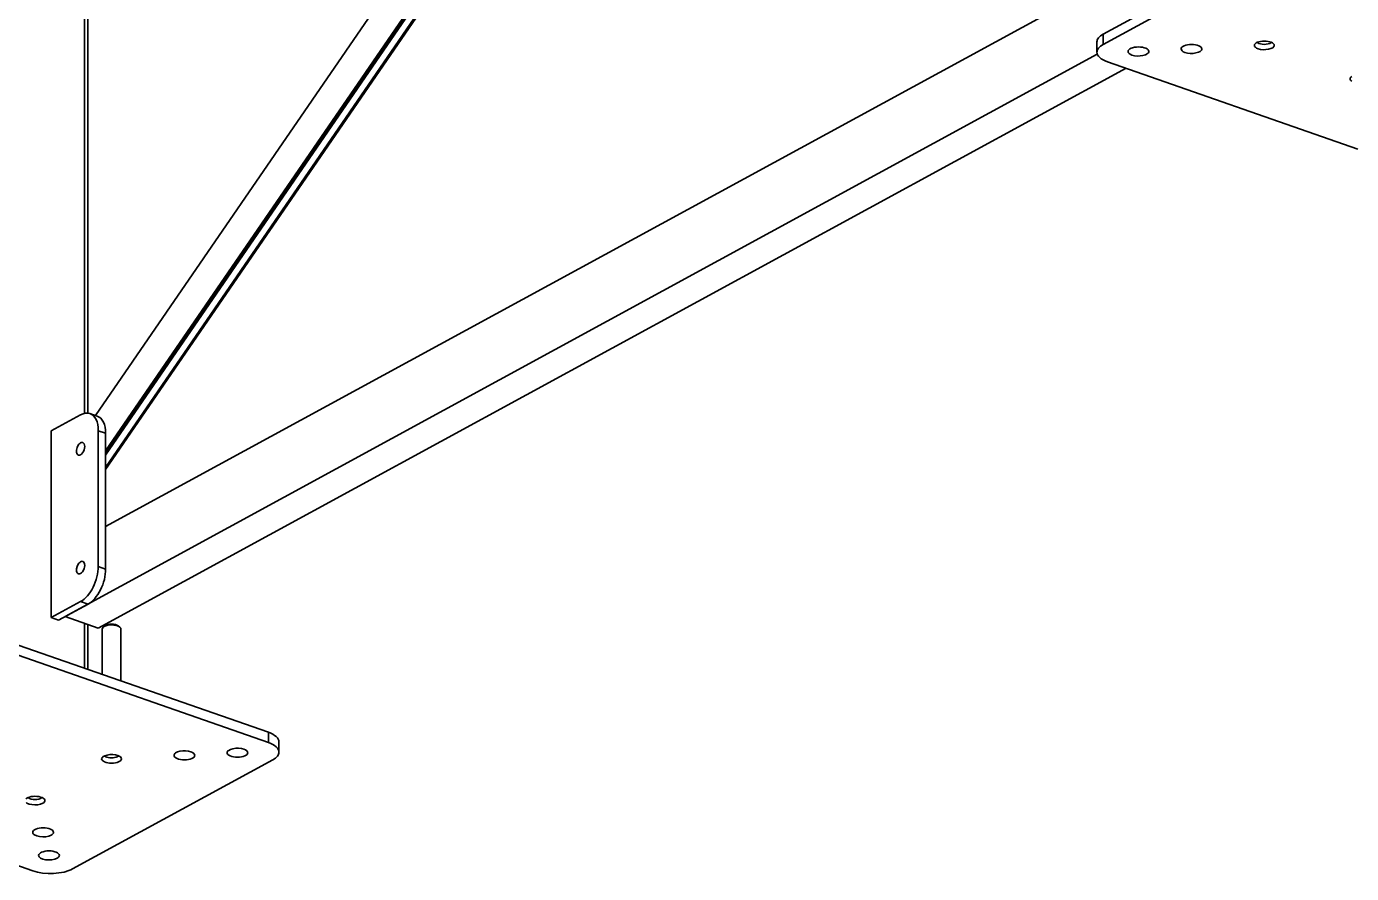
# Model space of a CAD drawing. Header units: millimetres. Extents: x 0 to 594, y 0 to 420.
# Drawn here: x 249 to 277.11, y 292.08 to 310.05 of the extents above; entities that cross this region are included whole.
import ezdxf

# ---------------------------------------------------------------- set-up
doc = ezdxf.new("R2010")
doc.units = ezdxf.units.MM

msp = doc.modelspace()

# ---------------------------------------------------------------- linework, layer by layer
at = {"color": 1, "lineweight": 35}
for p, q in [((261.302, 317.573), (250.461, 301.795)), ((261.892, 317.368), (250.679, 301.047)), ((261.915, 317.359), (250.679, 301.005)), ((261.929, 317.355), (250.679, 300.981)), ((261.943, 317.35), (250.679, 300.956)), ((262.087, 317.3), (250.679, 300.695)), ((250.679, 300.671), (262.1, 317.295)), ((262.114, 317.29), (250.679, 300.646)), ((250.227, 314.4), (250.227, 301.839)), ((250.302, 314.332), (250.302, 301.845)), ((275.126, 312.754), (250.679, 299.438)), ((271.841, 309.882), (276.089, 312.196)), ((271.841, 309.666), (276.089, 311.98)), ((271.729, 309.785), (271.743, 309.806)), ((271.743, 309.806), (271.762, 309.826)), ((271.762, 309.826), (271.785, 309.846)), ((271.785, 309.846), (271.841, 309.882)), ((271.841, 309.882), (271.841, 309.666)), ((271.709, 309.719), (271.712, 309.741)), ((271.709, 309.503), (271.709, 309.719)), ((271.712, 309.525), (271.709, 309.503)), ((271.712, 309.741), (271.718, 309.763)), ((271.718, 309.547), (271.712, 309.525)), ((271.718, 309.763), (271.729, 309.785)), ((271.729, 309.569), (271.718, 309.547)), ((271.743, 309.59), (271.729, 309.569)), ((271.762, 309.61), (271.743, 309.59)), ((271.785, 309.63), (271.762, 309.61)), ((271.841, 309.666), (271.785, 309.63)), ((272.375, 309.535), (272.371, 309.517)), ((272.371, 309.517), (272.376, 309.495)), ((272.387, 309.553), (272.375, 309.535)), ((272.408, 309.57), (272.387, 309.553)), ((272.435, 309.585), (272.408, 309.57)), ((272.468, 309.596), (272.435, 309.585)), ((272.506, 309.605), (272.468, 309.596)), ((272.548, 309.611), (272.506, 309.605)), ((272.591, 309.613), (272.548, 309.611)), ((272.634, 309.611), (272.591, 309.613)), ((272.675, 309.605), (272.634, 309.611)), ((272.713, 309.596), (272.675, 309.605)), ((272.746, 309.585), (272.713, 309.596)), ((272.774, 309.57), (272.746, 309.585)), ((272.794, 309.553), (272.774, 309.57)), ((272.806, 309.535), (272.794, 309.553)), ((272.811, 309.517), (272.806, 309.535)), ((272.808, 309.503), (272.811, 309.517)), ((273.499, 309.59), (273.495, 309.571)), ((273.495, 309.571), (273.501, 309.55)), ((273.512, 309.608), (273.499, 309.59)), ((273.501, 309.55), (273.517, 309.53)), ((273.532, 309.624), (273.512, 309.608)), ((273.517, 309.53), (273.543, 309.511)), ((273.559, 309.639), (273.532, 309.624)), ((273.543, 309.511), (273.578, 309.496)), ((273.593, 309.651), (273.559, 309.639)), ((273.631, 309.66), (273.593, 309.651)), ((273.672, 309.665), (273.631, 309.66)), ((273.715, 309.667), (273.672, 309.665)), ((273.758, 309.665), (273.715, 309.667)), ((273.799, 309.66), (273.758, 309.665)), ((273.837, 309.651), (273.799, 309.66)), ((273.871, 309.639), (273.837, 309.651)), ((273.862, 309.5), (273.901, 309.52)), ((273.898, 309.624), (273.871, 309.639)), ((273.918, 309.608), (273.898, 309.624)), ((273.901, 309.52), (273.916, 309.532)), ((273.916, 309.532), (273.926, 309.545)), ((273.931, 309.59), (273.918, 309.608)), ((273.926, 309.545), (273.933, 309.558)), ((273.935, 309.571), (273.931, 309.59)), ((273.933, 309.558), (273.935, 309.571)), ((275.055, 309.664), (275.051, 309.646)), ((275.051, 309.646), (275.056, 309.626)), ((275.067, 309.681), (275.055, 309.664)), ((275.056, 309.626), (275.072, 309.606)), ((275.087, 309.697), (275.067, 309.681)), ((275.072, 309.606), (275.097, 309.589)), ((275.113, 309.711), (275.087, 309.697)), ((275.097, 309.589), (275.13, 309.575)), ((275.121, 309.702), (275.111, 309.71)), ((275.112, 309.711), (275.121, 309.702)), ((275.144, 309.722), (275.113, 309.711)), ((275.121, 309.702), (275.146, 309.687)), ((275.13, 309.575), (275.181, 309.562)), ((275.181, 309.731), (275.144, 309.722)), ((275.146, 309.687), (275.18, 309.676)), ((275.18, 309.676), (275.219, 309.669)), ((275.22, 309.736), (275.181, 309.731)), ((275.181, 309.562), (275.237, 309.555)), ((275.219, 309.669), (275.261, 309.666)), ((275.261, 309.738), (275.22, 309.736)), ((275.237, 309.555), (275.296, 309.556)), ((275.302, 309.736), (275.261, 309.738)), ((275.261, 309.666), (275.303, 309.669)), ((275.296, 309.556), (275.352, 309.564)), ((275.342, 309.731), (275.302, 309.736)), ((275.303, 309.669), (275.342, 309.676)), ((275.378, 309.722), (275.342, 309.731)), ((275.342, 309.676), (275.376, 309.687)), ((275.352, 309.564), (275.401, 309.578)), ((275.376, 309.687), (275.401, 309.702)), ((275.41, 309.711), (275.378, 309.722)), ((275.401, 309.702), (275.41, 309.711)), ((275.401, 309.702), (275.411, 309.71)), ((275.401, 309.578), (275.439, 309.597)), ((275.436, 309.697), (275.41, 309.711)), ((275.455, 309.681), (275.436, 309.697)), ((275.439, 309.597), (275.463, 309.621)), ((275.467, 309.664), (275.455, 309.681)), ((275.463, 309.621), (275.469, 309.633)), ((275.471, 309.646), (275.467, 309.664)), ((275.469, 309.633), (275.471, 309.646)), ((271.718, 309.458), (249.817, 297.529)), ((271.709, 309.503), (271.713, 309.474)), ((271.713, 309.474), (271.724, 309.445)), ((271.724, 309.445), (271.743, 309.417)), ((271.743, 309.417), (271.769, 309.39)), ((271.769, 309.39), (271.801, 309.364)), ((271.801, 309.364), (271.84, 309.34)), ((271.84, 309.34), (271.885, 309.319)), ((271.885, 309.319), (271.935, 309.299)), ((277.245, 307.448), (271.935, 309.299)), ((272.376, 309.495), (272.392, 309.475)), ((272.392, 309.475), (272.418, 309.457)), ((272.418, 309.457), (272.453, 309.442)), ((272.453, 309.442), (272.506, 309.428)), ((272.506, 309.428), (272.566, 309.421)), ((272.566, 309.421), (272.627, 309.422)), ((272.627, 309.422), (272.686, 309.43)), ((272.686, 309.43), (272.737, 309.445)), ((272.737, 309.445), (272.777, 309.466)), ((272.777, 309.466), (272.791, 309.478)), ((272.791, 309.478), (272.802, 309.49)), ((272.802, 309.49), (272.808, 309.503)), ((273.578, 309.496), (273.631, 309.483)), ((273.631, 309.483), (273.69, 309.476)), ((273.69, 309.476), (273.752, 309.477)), ((273.752, 309.477), (273.81, 309.485)), ((273.81, 309.485), (273.862, 309.5)), ((272.328, 309.162), (250.52, 297.284)), ((277.085, 308.956), (277.081, 308.938)), ((277.097, 308.973), (277.085, 308.956)), ((277.117, 308.989), (277.097, 308.973)), ((277.081, 308.938), (277.084, 308.924)), ((277.084, 308.924), (277.091, 308.911)), ((277.091, 308.911), (277.103, 308.897)), ((277.103, 308.897), (277.12, 308.885)), ((249.524, 301.468), (250.148, 301.809)), ((250.2, 301.832), (250.148, 301.809)), ((250.251, 301.844), (250.2, 301.832)), ((250.3, 301.845), (250.251, 301.844)), ((250.346, 301.835), (250.3, 301.845)), ((250.385, 301.817), (250.346, 301.835)), ((250.346, 301.835), (250.502, 301.781)), ((250.42, 301.789), (250.385, 301.817)), ((250.45, 301.753), (250.42, 301.789)), ((250.476, 301.71), (250.45, 301.753)), ((250.496, 301.659), (250.476, 301.71)), ((250.511, 301.602), (250.496, 301.659)), ((250.502, 301.781), (250.541, 301.762)), ((250.541, 301.762), (250.576, 301.735)), ((250.576, 301.735), (250.606, 301.699)), ((250.606, 301.699), (250.632, 301.655)), ((250.632, 301.655), (250.653, 301.604)), ((249.524, 297.508), (249.524, 301.468)), ((250.52, 301.54), (250.511, 301.602)), ((250.523, 301.473), (250.52, 301.54)), ((250.523, 301.473), (250.523, 298.593)), ((250.679, 301.418), (250.523, 301.473)), ((250.653, 301.604), (250.667, 301.547)), ((250.667, 301.547), (250.676, 301.485)), ((250.676, 301.485), (250.679, 301.418)), ((250.679, 301.418), (250.679, 298.538)), ((250.074, 301.115), (250.062, 301.062)), ((250.097, 301.163), (250.074, 301.115)), ((250.112, 301.184), (250.097, 301.163)), ((250.128, 301.2), (250.112, 301.184)), ((250.145, 301.213), (250.128, 301.2)), ((250.163, 301.221), (250.145, 301.213)), ((250.179, 301.223), (250.163, 301.221)), ((250.195, 301.221), (250.179, 301.223)), ((250.212, 301.21), (250.195, 301.221)), ((250.225, 301.192), (250.212, 301.21)), ((250.224, 301.066), (250.233, 301.101)), ((250.233, 301.166), (250.225, 301.192)), ((250.236, 301.136), (250.233, 301.166)), ((250.233, 301.101), (250.236, 301.136)), ((250.062, 301.062), (250.061, 301.037)), ((250.061, 301.037), (250.063, 301.013)), ((250.063, 301.013), (250.069, 300.993)), ((250.069, 300.993), (250.077, 300.976)), ((250.077, 300.976), (250.089, 300.964)), ((250.089, 300.964), (250.102, 300.956)), ((250.102, 300.956), (250.123, 300.954)), ((250.123, 300.954), (250.146, 300.962)), ((250.146, 300.962), (250.169, 300.978)), ((250.169, 300.978), (250.191, 301.002)), ((250.191, 301.002), (250.21, 301.032)), ((250.21, 301.032), (250.224, 301.066)), ((250.062, 298.542), (250.061, 298.517)), ((250.074, 298.594), (250.062, 298.542)), ((250.097, 298.643), (250.074, 298.594)), ((250.112, 298.663), (250.097, 298.643)), ((250.128, 298.68), (250.112, 298.663)), ((250.145, 298.693), (250.128, 298.68)), ((250.163, 298.7), (250.145, 298.693)), ((250.179, 298.703), (250.163, 298.7)), ((250.195, 298.701), (250.179, 298.703)), ((250.212, 298.69), (250.195, 298.701)), ((250.21, 298.512), (250.224, 298.546)), ((250.225, 298.671), (250.212, 298.69)), ((250.224, 298.546), (250.233, 298.581)), ((250.233, 298.646), (250.225, 298.671)), ((250.236, 298.616), (250.233, 298.646)), ((250.233, 298.581), (250.236, 298.616)), ((250.521, 298.539), (250.523, 298.593)), ((250.523, 298.593), (250.679, 298.538)), ((250.061, 298.517), (250.063, 298.493)), ((250.063, 298.493), (250.069, 298.473)), ((250.069, 298.473), (250.077, 298.456)), ((250.077, 298.456), (250.089, 298.444)), ((250.089, 298.444), (250.102, 298.436)), ((250.102, 298.436), (250.123, 298.434)), ((250.123, 298.434), (250.146, 298.441)), ((250.146, 298.441), (250.169, 298.458)), ((250.169, 298.458), (250.191, 298.482)), ((250.191, 298.482), (250.21, 298.512)), ((250.46, 298.258), (250.479, 298.314)), ((250.479, 298.314), (250.495, 298.37)), ((250.495, 298.37), (250.507, 298.427)), ((250.507, 298.427), (250.516, 298.483)), ((250.516, 298.483), (250.521, 298.539)), ((250.651, 298.316), (250.635, 298.259)), ((250.663, 298.373), (250.651, 298.316)), ((250.672, 298.429), (250.663, 298.373)), ((250.678, 298.484), (250.672, 298.429)), ((250.679, 298.538), (250.678, 298.484)), ((250.292, 297.968), (250.325, 298.008)), ((250.325, 298.008), (250.357, 298.053)), ((250.357, 298.053), (250.386, 298.1)), ((250.386, 298.1), (250.413, 298.151)), ((250.413, 298.151), (250.438, 298.204)), ((250.438, 298.204), (250.46, 298.258)), ((250.513, 297.998), (250.481, 297.954)), ((250.542, 298.046), (250.513, 297.998)), ((250.57, 298.096), (250.542, 298.046)), ((250.594, 298.149), (250.57, 298.096)), ((250.616, 298.204), (250.594, 298.149)), ((250.635, 298.259), (250.616, 298.204)), ((250.148, 297.848), (249.524, 297.508)), ((250.305, 297.794), (249.68, 297.454)), ((250.148, 297.848), (250.185, 297.871)), ((250.305, 297.794), (250.148, 297.848)), ((250.185, 297.871), (250.222, 297.899)), ((250.222, 297.899), (250.257, 297.931)), ((250.257, 297.931), (250.292, 297.968)), ((250.341, 297.817), (250.305, 297.794)), ((250.378, 297.844), (250.341, 297.817)), ((250.413, 297.876), (250.378, 297.844)), ((250.448, 297.913), (250.413, 297.876)), ((250.481, 297.954), (250.448, 297.913)), ((249.524, 297.508), (249.68, 297.454)), ((249.817, 297.529), (250.52, 297.284)), ((250.227, 297.386), (250.227, 296.435)), ((250.302, 297.36), (250.302, 296.409)), ((250.611, 297.287), (250.604, 297.265)), ((250.604, 296.303), (250.604, 297.265)), ((250.629, 297.307), (250.611, 297.287)), ((250.664, 297.335), (250.629, 297.307)), ((250.654, 297.323), (250.629, 297.307)), ((250.651, 297.321), (250.664, 297.335)), ((250.686, 297.336), (250.654, 297.323)), ((250.664, 297.335), (250.69, 297.35)), ((250.724, 297.345), (250.686, 297.336)), ((250.69, 297.35), (250.723, 297.361)), ((250.723, 297.361), (250.762, 297.368)), ((250.766, 297.351), (250.724, 297.345)), ((250.762, 297.368), (250.804, 297.371)), ((250.809, 297.352), (250.766, 297.351)), ((250.804, 297.371), (250.846, 297.368)), ((250.852, 297.35), (250.809, 297.352)), ((250.846, 297.368), (250.886, 297.361)), ((250.893, 297.343), (250.852, 297.35)), ((250.886, 297.361), (250.919, 297.35)), ((250.929, 297.333), (250.893, 297.343)), ((250.919, 297.35), (250.944, 297.335)), ((250.957, 297.321), (250.929, 297.333)), ((250.944, 297.335), (250.958, 297.321)), ((250.944, 297.335), (250.979, 297.307)), ((250.979, 297.307), (250.957, 297.321)), ((250.998, 297.287), (250.979, 297.307)), ((251.004, 297.265), (250.998, 297.287)), ((251.004, 296.164), (251.004, 297.265)), ((248.821, 296.925), (254.131, 295.074)), ((248.821, 296.709), (254.131, 294.858)), ((254.131, 295.074), (254.181, 295.054)), ((254.131, 294.858), (254.131, 295.074)), ((254.181, 295.054), (254.226, 295.033)), ((254.226, 295.033), (254.264, 295.009)), ((254.264, 295.009), (254.297, 294.983)), ((254.297, 294.983), (254.322, 294.956)), ((254.322, 294.956), (254.341, 294.928)), ((254.341, 294.928), (254.352, 294.899)), ((254.352, 294.899), (254.356, 294.87)), ((252.139, 294.612), (252.133, 294.599)), ((252.15, 294.625), (252.139, 294.612)), ((252.164, 294.637), (252.15, 294.625)), ((252.204, 294.657), (252.164, 294.637)), ((252.255, 294.672), (252.204, 294.657)), ((252.314, 294.68), (252.255, 294.672)), ((252.375, 294.681), (252.314, 294.68)), ((252.435, 294.674), (252.375, 294.681)), ((252.488, 294.661), (252.435, 294.674)), ((252.523, 294.645), (252.488, 294.661)), ((252.549, 294.627), (252.523, 294.645)), ((252.565, 294.607), (252.549, 294.627)), ((252.57, 294.586), (252.565, 294.607)), ((253.257, 294.654), (253.255, 294.64)), ((253.255, 294.64), (253.259, 294.622)), ((253.264, 294.667), (253.257, 294.654)), ((253.259, 294.622), (253.272, 294.604)), ((253.274, 294.679), (253.264, 294.667)), ((253.289, 294.691), (253.274, 294.679)), ((253.328, 294.712), (253.289, 294.691)), ((253.38, 294.727), (253.328, 294.712)), ((253.438, 294.735), (253.38, 294.727)), ((253.5, 294.735), (253.438, 294.735)), ((253.559, 294.729), (253.5, 294.735)), ((253.612, 294.715), (253.559, 294.729)), ((253.647, 294.7), (253.612, 294.715)), ((253.673, 294.682), (253.647, 294.7)), ((253.689, 294.662), (253.673, 294.682)), ((253.678, 294.604), (253.691, 294.622)), ((253.695, 294.64), (253.689, 294.662)), ((253.691, 294.622), (253.695, 294.64)), ((254.181, 294.838), (254.131, 294.858)), ((254.226, 294.817), (254.181, 294.838)), ((254.264, 294.793), (254.226, 294.817)), ((254.297, 294.767), (254.264, 294.793)), ((254.322, 294.74), (254.297, 294.767)), ((254.341, 294.712), (254.322, 294.74)), ((254.337, 294.588), (254.348, 294.61)), ((254.352, 294.683), (254.341, 294.712)), ((254.348, 294.61), (254.354, 294.632)), ((254.356, 294.654), (254.352, 294.683)), ((254.354, 294.632), (254.356, 294.654)), ((254.356, 294.654), (254.356, 294.87)), ((254.225, 294.49), (249.977, 292.177)), ((250.596, 294.524), (250.594, 294.511)), ((250.594, 294.511), (250.598, 294.493)), ((250.603, 294.536), (250.596, 294.524)), ((250.598, 294.493), (250.61, 294.476)), ((250.627, 294.56), (250.603, 294.536)), ((250.61, 294.476), (250.63, 294.46)), ((250.665, 294.579), (250.627, 294.56)), ((250.63, 294.46), (250.656, 294.446)), ((250.664, 294.567), (250.654, 294.575)), ((250.655, 294.575), (250.664, 294.567)), ((250.656, 294.446), (250.688, 294.435)), ((250.664, 294.567), (250.682, 294.556)), ((250.713, 294.593), (250.665, 294.579)), ((250.682, 294.556), (250.704, 294.546)), ((250.688, 294.435), (250.724, 294.426)), ((250.704, 294.546), (250.734, 294.538)), ((250.769, 294.601), (250.713, 294.593)), ((250.724, 294.426), (250.763, 294.421)), ((250.734, 294.538), (250.766, 294.533)), ((250.763, 294.421), (250.804, 294.419)), ((250.766, 294.533), (250.801, 294.531)), ((250.828, 294.602), (250.769, 294.601)), ((250.801, 294.531), (250.835, 294.533)), ((250.804, 294.419), (250.845, 294.421)), ((250.885, 294.595), (250.828, 294.602)), ((250.835, 294.533), (250.869, 294.537)), ((250.845, 294.421), (250.885, 294.426)), ((250.869, 294.537), (250.899, 294.545)), ((250.936, 294.582), (250.885, 294.595)), ((250.885, 294.426), (250.921, 294.435)), ((250.899, 294.545), (250.924, 294.555)), ((250.921, 294.435), (250.953, 294.446)), ((250.924, 294.555), (250.944, 294.567)), ((250.969, 294.568), (250.936, 294.582)), ((250.944, 294.567), (250.953, 294.575)), ((250.944, 294.567), (250.954, 294.575)), ((250.953, 294.446), (250.979, 294.46)), ((250.994, 294.551), (250.969, 294.568)), ((250.979, 294.46), (250.998, 294.476)), ((251.009, 294.531), (250.994, 294.551)), ((250.998, 294.476), (251.01, 294.493)), ((251.014, 294.511), (251.009, 294.531)), ((251.01, 294.493), (251.014, 294.511)), ((252.133, 294.599), (252.13, 294.586)), ((252.13, 294.586), (252.135, 294.567)), ((252.135, 294.567), (252.147, 294.549)), ((252.147, 294.549), (252.168, 294.533)), ((252.168, 294.533), (252.195, 294.518)), ((252.195, 294.518), (252.228, 294.506)), ((252.228, 294.506), (252.266, 294.497)), ((252.266, 294.497), (252.308, 294.492)), ((252.308, 294.492), (252.35, 294.49)), ((252.35, 294.49), (252.393, 294.492)), ((252.393, 294.492), (252.435, 294.497)), ((252.435, 294.497), (252.473, 294.506)), ((252.473, 294.506), (252.506, 294.518)), ((252.506, 294.518), (252.533, 294.533)), ((252.533, 294.533), (252.554, 294.549)), ((252.554, 294.549), (252.566, 294.567)), ((252.566, 294.567), (252.57, 294.586)), ((253.272, 294.604), (253.292, 294.587)), ((253.292, 294.587), (253.319, 294.572)), ((253.319, 294.572), (253.353, 294.56)), ((253.353, 294.56), (253.391, 294.552)), ((253.391, 294.552), (253.432, 294.546)), ((253.432, 294.546), (253.475, 294.544)), ((253.475, 294.544), (253.518, 294.546)), ((253.518, 294.546), (253.559, 294.552)), ((253.559, 294.552), (253.597, 294.56)), ((253.597, 294.56), (253.63, 294.572)), ((253.63, 294.572), (253.658, 294.587)), ((253.658, 294.587), (253.678, 294.604)), ((254.225, 294.49), (254.281, 294.527)), ((254.281, 294.527), (254.303, 294.547)), ((254.303, 294.547), (254.322, 294.567)), ((254.322, 294.567), (254.337, 294.588)), ((249.133, 292.136), (243.823, 293.987)), ((249.006, 293.677), (248.986, 293.661)), ((248.992, 293.585), (249.009, 293.573)), ((249.032, 293.691), (249.006, 293.677)), ((249.009, 293.573), (249.054, 293.553)), ((249.04, 293.682), (249.03, 293.69)), ((249.031, 293.691), (249.04, 293.682)), ((249.063, 293.702), (249.032, 293.691)), ((249.04, 293.682), (249.065, 293.668)), ((249.054, 293.553), (249.111, 293.54)), ((249.1, 293.711), (249.063, 293.702)), ((249.065, 293.668), (249.099, 293.656)), ((249.099, 293.656), (249.138, 293.649)), ((249.139, 293.716), (249.1, 293.711)), ((249.111, 293.54), (249.174, 293.535)), ((249.138, 293.649), (249.18, 293.646)), ((249.18, 293.718), (249.139, 293.716)), ((249.174, 293.535), (249.238, 293.538)), ((249.221, 293.716), (249.18, 293.718)), ((249.18, 293.646), (249.222, 293.649)), ((249.261, 293.711), (249.221, 293.716)), ((249.222, 293.649), (249.261, 293.656)), ((249.238, 293.538), (249.297, 293.55)), ((249.297, 293.702), (249.261, 293.711)), ((249.261, 293.656), (249.295, 293.668)), ((249.295, 293.668), (249.32, 293.682)), ((249.329, 293.691), (249.297, 293.702)), ((249.297, 293.55), (249.344, 293.569)), ((249.32, 293.682), (249.329, 293.691)), ((249.32, 293.682), (249.33, 293.69)), ((249.355, 293.677), (249.329, 293.691)), ((249.344, 293.569), (249.364, 293.582)), ((249.374, 293.661), (249.355, 293.677)), ((249.364, 293.582), (249.378, 293.596)), ((249.386, 293.644), (249.374, 293.661)), ((249.378, 293.596), (249.387, 293.611)), ((249.39, 293.626), (249.386, 293.644)), ((249.387, 293.611), (249.39, 293.626)), ((249.136, 292.971), (249.132, 292.952)), ((249.132, 292.952), (249.135, 292.938)), ((249.135, 292.938), (249.142, 292.923)), ((249.149, 292.989), (249.136, 292.971)), ((249.142, 292.923), (249.155, 292.91)), ((249.169, 293.006), (249.149, 292.989)), ((249.196, 293.02), (249.169, 293.006)), ((249.23, 293.032), (249.196, 293.02)), ((249.268, 293.041), (249.23, 293.032)), ((249.309, 293.046), (249.268, 293.041)), ((249.352, 293.048), (249.309, 293.046)), ((249.395, 293.046), (249.352, 293.048)), ((249.436, 293.041), (249.395, 293.046)), ((249.474, 293.032), (249.436, 293.041)), ((249.508, 293.02), (249.474, 293.032)), ((249.535, 293.006), (249.508, 293.02)), ((249.555, 292.989), (249.535, 293.006)), ((249.544, 292.906), (249.56, 292.921)), ((249.568, 292.971), (249.555, 292.989)), ((249.56, 292.921), (249.569, 292.936)), ((249.572, 292.952), (249.568, 292.971)), ((249.569, 292.936), (249.572, 292.952)), ((249.155, 292.91), (249.172, 292.897)), ((249.172, 292.897), (249.22, 292.876)), ((249.22, 292.876), (249.279, 292.862)), ((249.279, 292.862), (249.346, 292.857)), ((249.346, 292.857), (249.413, 292.86)), ((249.413, 292.86), (249.474, 292.873)), ((249.474, 292.873), (249.524, 292.893)), ((249.524, 292.893), (249.544, 292.906)), ((249.261, 292.481), (249.257, 292.462)), ((249.257, 292.462), (249.259, 292.448)), ((249.259, 292.448), (249.267, 292.433)), ((249.274, 292.499), (249.261, 292.481)), ((249.267, 292.433), (249.28, 292.42)), ((249.294, 292.516), (249.274, 292.499)), ((249.28, 292.42), (249.297, 292.407)), ((249.321, 292.53), (249.294, 292.516)), ((249.297, 292.407), (249.344, 292.386)), ((249.355, 292.542), (249.321, 292.53)), ((249.344, 292.386), (249.404, 292.372)), ((249.393, 292.551), (249.355, 292.542)), ((249.434, 292.557), (249.393, 292.551)), ((249.404, 292.372), (249.47, 292.367)), ((249.477, 292.558), (249.434, 292.557)), ((249.47, 292.367), (249.538, 292.37)), ((249.52, 292.557), (249.477, 292.558)), ((249.561, 292.551), (249.52, 292.557)), ((249.538, 292.37), (249.599, 292.383)), ((249.599, 292.542), (249.561, 292.551)), ((249.632, 292.53), (249.599, 292.542)), ((249.599, 292.383), (249.649, 292.403)), ((249.66, 292.516), (249.632, 292.53)), ((249.649, 292.403), (249.669, 292.416)), ((249.68, 292.499), (249.66, 292.516)), ((249.669, 292.416), (249.684, 292.431)), ((249.693, 292.481), (249.68, 292.499)), ((249.684, 292.431), (249.694, 292.446)), ((249.697, 292.462), (249.693, 292.481)), ((249.694, 292.446), (249.697, 292.462)), ((249.133, 292.136), (249.232, 292.108)), ((249.232, 292.108), (249.341, 292.089)), ((249.341, 292.089), (249.457, 292.079)), ((249.457, 292.079), (249.574, 292.08)), ((249.574, 292.08), (249.689, 292.091)), ((249.689, 292.091), (249.798, 292.111)), ((249.798, 292.111), (249.895, 292.14)), ((249.895, 292.14), (249.938, 292.157)), ((249.938, 292.157), (249.977, 292.177))]:
    msp.add_line(p, q, dxfattribs=at)

doc.saveas('drawing.dxf')
